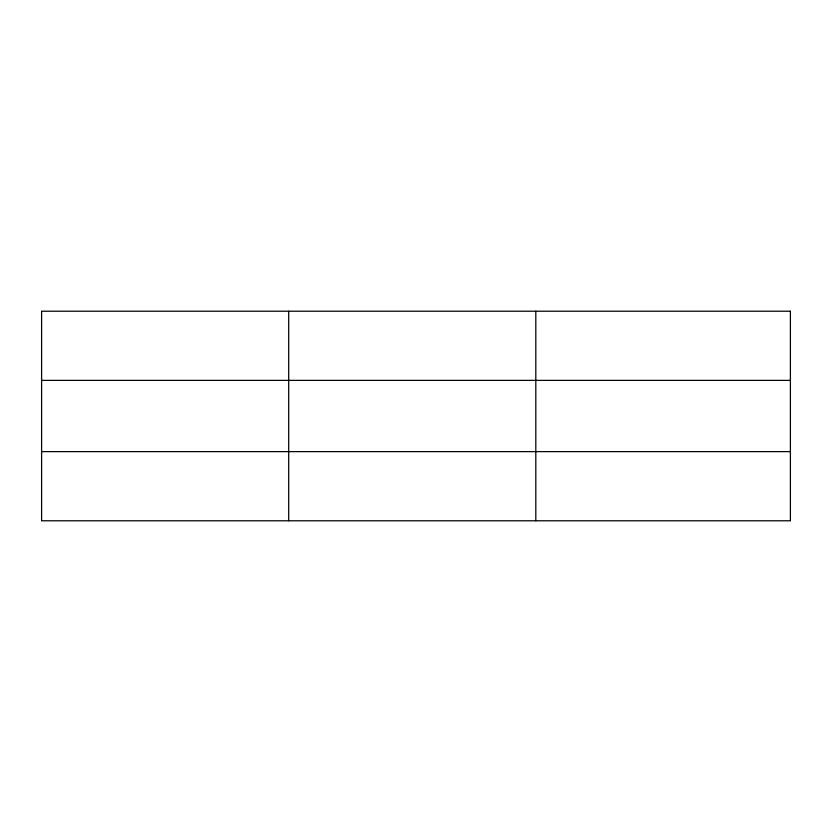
<?xml version="1.0" encoding="UTF-8"?>
<svg xmlns="http://www.w3.org/2000/svg" width="832" height="832" viewBox="0 0 832 832"><rect width="100%" height="100%" fill="white"/><g stroke="black" fill="none" stroke-linecap="round" stroke-linejoin="round"><path stroke-width="1.25" d="M288.704 520.78L288.704 311.22M535.808 520.78L535.808 311.22M41.6 380.38L790.4 380.38M41.6 451.62L790.4 451.62M790.4 311.22L790.4 520.78L41.6 520.78L41.6 311.22L790.4 311.22"/></g></svg>
